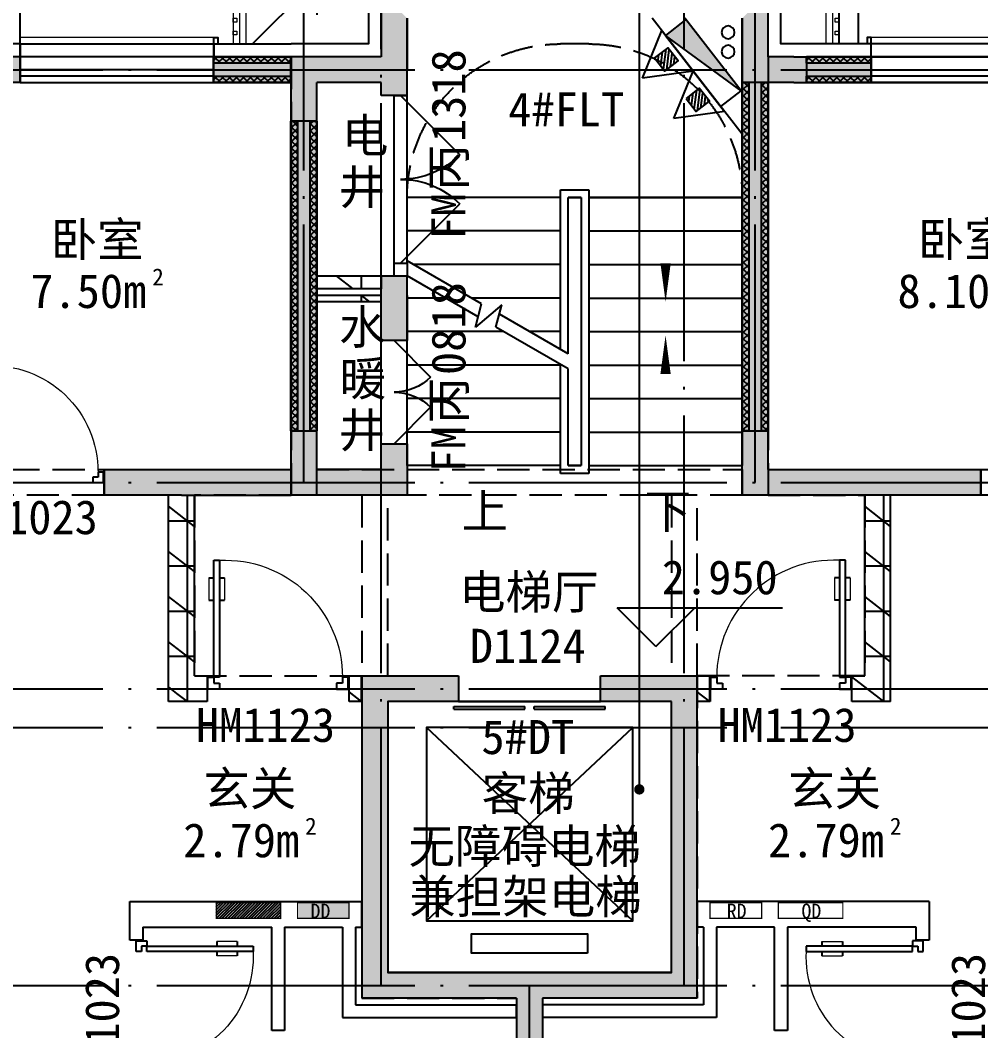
# Model space of a CAD drawing. Extents: x -46233 to 84150, y 109350 to 390860.
# Drawn here: x 35202 to 42653, y 150748 to 158584 of the extents above; entities that cross this region are included whole.
import ezdxf

# ---------------------------------------------------------------- set-up
doc = ezdxf.new("R2010")
doc.units = 0
doc.header["$LTSCALE"] = 1000
doc.header["$MEASUREMENT"] = 0
for name, pattern in [('125-北侧门头屋面$0$__DASH', [0.35, 0.25, -0.1]), ('125-北侧门头屋面$0$DASH', [0.35, 0.25, -0.1]), ('125-核心筒-标准层$0$DASH', [0.35, 0.25, -0.1]), ('3#-轴线$1$DOTE', [2.42, 2, -0.2, 0.02, -0.2]), ('DASH', [0.35, 0.25, -0.1])]:
    doc.linetypes.add(name, pattern=pattern)
doc.layers.get('Defpoints').update_dxf_attribs({"color": 4, "linetype": 'DASH'})
for name, color, linetype in [('$6$A-ANNO-TEXT', 7, 'Continuous'), ('120-MC编号-偶反$0$$3$A-ANNO-TEXT', 255, 'Continuous'), ('120-MC编号-偶反$0$$5$A-ANNO-TEXT', 255, 'Continuous'), ('120-O-MC$0$A-WALL-INSL', 241, 'Continuous'), ('120-墙体$0$$0$A-ANNO-TEXT', 3, 'Continuous'), ('120-墙体$0$120-墙体$0$A-COLU-CONC-HATC', 204, 'Continuous'), ('120-墙体$0$120-墙体$0$A-DOOR', 51, 'Continuous'), ('120-墙体$0$120-墙体$0$A-WALL-BLOK', 131, 'Continuous'), ('120-墙体$0$120-墙体$0$A-WALL-CONC', 9, 'Continuous'), ('120-墙体$0$120-墙体$0$A-WALL-INSL', 241, 'Continuous'), ('120-墙体$0$125-墙体$0$P-FIRE-FH', 1, 'Continuous'), ('120-墙体$0$A-FLOR-HRAL', 71, 'Continuous'), ('120-墙体$0$A-WALL-BLOK', 131, 'Continuous'), ('120-墙体$0$P-FIRE-FH', 1, 'Continuous'), ('120-文字-标反$0$A-ANNO-TEXT', 7, 'Continuous'), ('125-MC编号-偶反$0$A-ANNO-TEXT', 255, 'Continuous'), ('125-O-MC$0$A-DOOR', 51, 'Continuous'), ('125-O-MC$0$A-FLOR-HRAL', 71, 'Continuous'), ('125-O-MC$0$A-WALL-CONC', 9, 'Continuous'), ('125-O-MC$0$A-WALL-INSL', 241, 'Continuous'), ('125-北侧门头屋面$0$A-DRAN-SYMB', 243, 'Continuous'), ('125-北侧门头屋面$0$A-ROOF', 241, 'Continuous'), ('125-墙体$0$$0$A-ANNO-TEXT', 3, 'Continuous'), ('125-墙体$0$125-墙体$0$A-COLU-CONC-HATC', 204, 'Continuous'), ('125-墙体$0$125-墙体$0$A-DOOR', 51, 'Continuous'), ('125-墙体$0$125-墙体$0$A-WALL-BLOK', 131, 'Continuous'), ('125-墙体$0$125-墙体$0$A-WALL-CONC', 9, 'Continuous'), ('125-墙体$0$A-WALL-BLOK', 131, 'Continuous'), ('125-墙体$0$P-FIRE-FH', 1, 'Continuous'), ('125-文字-标反$0$A-ANNO-TEXT', 7, 'Continuous'), ('125-核心筒-标准层$0$A-COLU-CONC-HATC', 204, 'Continuous'), ('125-核心筒-标准层$0$A-DOOR', 51, 'Continuous'), ('125-核心筒-标准层$0$A-FLOR-EVTR', 51, 'Continuous'), ('125-核心筒-标准层$0$A-FLOR-STRS', 51, 'Continuous'), ('125-核心筒-标准层$0$A-WALL-BLOK', 131, 'Continuous'), ('125-核心筒-标准层$0$A-WALL-CONC', 9, 'Continuous'), ('125-核心筒-标准层$0$A-WALL-INSL', 241, 'Continuous'), ('125-核心筒-标准层$0$EQUIP_消防', 7, 'Continuous'), ('125-核心筒-标准层$0$P-FIRE-FH', 1, 'Continuous'), ('3#-轴线$1$A-ANNO-DOTE', 10, '3#-轴线$1$DOTE'), ('3#楼二层线脚$0$A-00-HX-113-wall-01Y$0$HRAL', 31, 'Continuous'), ('A-ANNO-LEVL', 3, 'Continuous'), ('A-ANNO-NOTE', 3, 'Continuous'), ('A-ANNO-TEXT', 255, 'Continuous'), ('S-ANNO-TEXT', 7, 'Continuous'), ('S-PC-FQ-WYQ', 4, 'Continuous'), ('公区-MC编号-标反$0$A-ANNO-TEXT', 255, 'Continuous'), ('公区-文字-标反$0$A-ANNO-SYMB', 3, 'Continuous'), ('公区-文字-标反$0$A-ANNO-TEXT', 7, 'Continuous')]:
    doc.layers.add(name, color=color, linetype=linetype)
for name, color, linetype, lineweight in [('125-核心筒-标准层$0$A-00-15-4#-PM-TF$0$00-装饰-剖', 241, 'Continuous', 5), ('125-核心筒-标准层$0$A-00-15-4#-PM-TF$0$00-装饰-看', 46, 'Continuous', 5), ('3#楼二层线脚$0$A-00-15-4#-PM-TF$0$00-装饰-看', 46, 'Continuous', 5)]:
    doc.layers.add(name, color=color, linetype=linetype, lineweight=lineweight)
doc.styles.add('120-MC编号-偶反$0$Standard', font='')
doc.styles.add('120-墙体$0$Standard', font='')
doc.styles.add('120-文字-标反$0$Standard', font='')
doc.styles.add('125-MC编号-偶反$0$Standard', font='')
doc.styles.add('125-墙体$0$Standard', font='')
doc.styles.add('125-文字-标反$0$Standard', font='')
doc.styles.add('_TCH_DIM', font='')
doc.styles.get("Standard").update_dxf_attribs({"font": ''})
doc.styles.add('公区-MC编号-标反$0$Standard', font='')
doc.styles.add('公区-文字-标反$0$_TCH_DIM', font='')
doc.styles.add('公区-文字-标反$0$Standard', font='')
doc.styles.get('120-MC编号-偶反$0$Standard').set_extended_font_data('SimSun')
doc.styles.get('120-墙体$0$Standard').set_extended_font_data('SimSun')
doc.styles.get('120-文字-标反$0$Standard').set_extended_font_data('SimSun')
doc.styles.get('125-MC编号-偶反$0$Standard').set_extended_font_data('SimSun')
doc.styles.get('125-墙体$0$Standard').set_extended_font_data('SimSun')
doc.styles.get('125-文字-标反$0$Standard').set_extended_font_data('SimSun')
doc.styles.get('_TCH_DIM').set_extended_font_data('SimSun')
doc.styles.get('Standard').set_extended_font_data('SimSun')
doc.styles.get('公区-MC编号-标反$0$Standard').set_extended_font_data('SimSun')
doc.styles.get('公区-文字-标反$0$_TCH_DIM').set_extended_font_data('SimSun')
doc.styles.get('公区-文字-标反$0$Standard').set_extended_font_data('SimSun')
pattern_1 = [(0, (0, 0), (0, 350), []), (37.875, (400, 0), (-169.615, 218.077), []), (90, (400, 0), (-450, 3e-14), [])]

# ---------------------------------------------------------------- blocks, each defined once
blk = doc.blocks.new('120-O-MC')
at = {"layer": '120-O-MC$0$A-WALL-INSL'}
blk.add_lwpolyline([(-5700, 100), (-5699.964208, 199.999479), (-5500, 199.999479), (-5500, 219.999809), (-4700, 220), (-4700, 100)], dxfattribs=at)
blk = doc.blocks.new('120-墙体$0$GTFT')
at = {"layer": '120-墙体$0$125-墙体$0$P-FIRE-FH'}
h = blk.add_hatch(dxfattribs=at)
h.set_pattern_fill('ANSI31', color=256, scale=10, angle=180)
h.set_pattern_definition([(225, (-19117.115, 13159.851), (11.22532, -11.22532), [])])
h.paths.add_polyline_path([(-530, 120), (-1030, 120), (-1030, 0), (-530, 0)])
at = {"layer": '120-墙体$0$125-墙体$0$P-FIRE-FH', "linetype": 'Continuous', "lineweight": 13}
h = blk.add_hatch(color=250, dxfattribs=at)
h.dxf.hatch_style = 1
h.paths.add_polyline_path([(0, 0), (-400, 0), (-400, 120), (0, 120)])
at = {"layer": '120-墙体$0$P-FIRE-FH', "linetype": 'Continuous', "lineweight": 13, "const_width": 10}
for points in [[(-530, 120), (-1030, 120), (-1030, 0), (-530, 0)], [(0, 0), (-400, 0), (-400, 120), (0, 120)]]:
    blk.add_lwpolyline(points, close=True, dxfattribs=at)
at = {"layer": '120-墙体$0$$0$A-ANNO-TEXT', "color": 1, "style": '120-墙体$0$Standard'}
blk.add_text('DD', height=113.29, dxfattribs=at).set_placement((-298.9, 0))
blk = doc.blocks.new('120-墙体$0$120-墙体$0$$DorLib2D$00000009')
for p, q in [((0.4129, 0.9053), (0.4129, 0.0807)), ((0.4541, 0.9053), (0.4129, 0.9053)), ((0.4541, 0.0807), (0.4541, 0.9053)), ((0.4129, 0.7822), (0.378, 0.7822)), ((0.489, 0.7822), (0.4541, 0.7822)), ((0.4129, 0.6235), (0.378, 0.6235)), ((0.489, 0.6235), (0.4541, 0.6235)), ((-0.4941, 0.0807), (-0.4529, 0.0807)), ((-0.4941, -0.0018), (-0.4941, 0.0807)), ((-0.4529, 0.0807), (-0.4529, 0.0395)), ((0.4129, 0.0807), (0.4541, 0.0807)), ((0.4953, 0.0807), (0.4541, 0.0807)), ((0.4541, 0.0807), (0.4541, 0.0395)), ((0.4953, -0.0018), (0.4953, 0.0807)), ((-0.4529, 0.0395), (-0.4117, 0.0395)), ((-0.4117, 0.0395), (-0.4117, -0.0018)), ((0.4541, 0.0395), (0.4129, 0.0395)), ((0.4129, 0.0395), (0.4129, -0.0018)), ((-0.4941, -0.0018), (-0.4941, -0.0018)), ((-0.4117, -0.0018), (-0.4941, -0.0018)), ((0.4129, -0.0018), (0.4953, -0.0018)), ((0.4953, -0.0018), (0.4953, -0.0018))]:
    blk.add_line(p, q)
at = {"lineweight": 13}
for p, q in [((0.378, 0.7822), (0.378, 0.6235)), ((0.489, 0.7822), (0.489, 0.6235))]:
    blk.add_line(p, q, dxfattribs=at)
blk.add_arc((0.3716, 0.0817), 0.8246, 87.13397, 180.07167, dxfattribs=at)
blk = doc.blocks.new('120-墙体$0$120-墙体$0$$TCHSYS$WIN2D')
for p, q in [((-0.5, 0.5), (0.5, 0.5)), ((-0.5, 0.5), (-0.5, -0.5)), ((0.5, 0.5), (0.5, -0.5)), ((0.5, 0.1667), (-0.5, 0.1667)), ((0.5, -0.1667), (-0.5, -0.1667)), ((-0.5, -0.5), (0.5, -0.5))]:
    blk.add_line(p, q)
blk = doc.blocks.new('120-墙体')
at = {"layer": '120-墙体$0$120-墙体$0$A-COLU-CONC-HATC'}
for points in [[(-7800, 100), (-7800, -100), (-7200, -100), (-7200, 100)], [(-5700, 100), (-5700, -100), (-5250, -100), (-5250, 100)], [(-6950, -3300), (-6950, -3100), (-7800, -3100), (-7800, -3300)], [(-6950, -3300), (-6350, -3300), (-6350, -3100), (-6950, -3100)]]:
    blk.add_hatch(color=256, dxfattribs=at).paths.add_polyline_path(points)
h = blk.add_hatch(dxfattribs=at)
h.set_pattern_fill('空心砖', color=256, scale=100, style=0)
h.set_pattern_definition(pattern_1)
h.paths.add_polyline_path([(-7050, -4700), (-6850, -4900), (-6850, -3300), (-7050, -3300)])
h = blk.add_hatch(dxfattribs=at)
h.set_pattern_fill('空心砖', color=256, scale=100, style=0)
h.set_pattern_definition(pattern_1)
h.paths.add_polyline_path([(-8350, -4900), (-8250, -4900), (-8250, -4700), (-8350, -4700)])
h = blk.add_hatch(dxfattribs=at)
h.set_pattern_fill('空心砖', color=256, scale=100, style=0)
h.set_pattern_definition(pattern_1)
h.paths.add_polyline_path([(-7050, -4700), (-7150, -4700), (-7150, -4900), (-6850, -4900)])
at = {"layer": '120-墙体$0$120-墙体$0$A-WALL-BLOK'}
for p, q in [((-8250, -6450), (-8350, -6450)), ((-8350, -6650), (-8350, -6450)), ((-7700, -6450), (-8250, -6450)), ((-6550, -6450), (-7700, -6450)), ((-6550, -6750), (-6550, -6450)), ((-8300, -6650), (-8350, -6650)), ((-8300, -6650), (-8300, -7250)), ((-7750, -6650), (-8200, -6650)), ((-8200, -6650), (-8200, -7350)), ((-7750, -6650), (-7750, -7450)), ((-6650, -6650), (-7650, -6650)), ((-7650, -7450), (-7650, -6650)), ((-6650, -6650), (-6650, -6750)), ((-6650, -6750), (-6550, -6750)), ((-8300, -7250), (-9550, -7250)), ((-9550, -7350), (-9550, -7250)), ((-8200, -7350), (-9550, -7350)), ((-7750, -7450), (-7650, -7450))]:
    blk.add_line(p, q, dxfattribs=at)
at = {"layer": '120-墙体$0$120-墙体$0$A-WALL-CONC'}
for p, q in [((-7800, 100), (-7200, 100)), ((-7200, -100), (-7200, 100)), ((-5700, -100), (-5700, 100)), ((-5700, 100), (-5250, 100)), ((-7800, -100), (-7200, -100)), ((-5700, -100), (-5250, -100)), ((-6950, -3100), (-7800, -3100)), ((-7800, -3300), (-7800, -3100)), ((-6350, -3100), (-6950, -3100)), ((-6350, -3300), (-6350, -3100)), ((-6950, -3300), (-7800, -3300)), ((-6950, -3300), (-6350, -3300))]:
    blk.add_line(p, q, dxfattribs=at)
at = {"layer": '120-墙体$0$120-墙体$0$A-WALL-INSL'}
for p, q in [((-7200, 200), (-7200, 100)), ((-5700, 200), (-5700, 100))]:
    blk.add_line(p, q, dxfattribs=at)
blk.add_lwpolyline([(-7200, 100), (-7200, 200), (-7250, 200)], dxfattribs=at)
at = {"layer": '120-墙体$0$A-FLOR-HRAL'}
blk.add_lwpolyline([(-7200, -50), (-5700, -50), (-5700, -100), (-7200, -100)], close=True, dxfattribs=at)
at = {"layer": '120-墙体$0$A-WALL-BLOK'}
for p, q in [((-7050, -4700), (-7050, -3300)), ((-6850, -4900), (-6850, -3300)), ((-8250, -4700), (-8350, -4700)), ((-8350, -4700), (-8350, -4900)), ((-8250, -4900), (-8250, -4700)), ((-7050, -4700), (-7150, -4700)), ((-7150, -4700), (-7150, -4900)), ((-8350, -4900), (-8250, -4900)), ((-7150, -4900), (-6850, -4900))]:
    blk.add_line(p, q, dxfattribs=at)
at = {"layer": 'Defpoints'}
blk.add_lwpolyline([(-7800, 100), (-7800, -3300), (-7050, -3300), (-7050, -4700), (-8350, -4700), (-8350, -7200), (-9550, -7200), (-9550, -11200)], dxfattribs=at)
blk.add_lwpolyline([(-6350, -3300), (-1750, -3300), (-1750, -3100), (-6350, -3100)], close=True, dxfattribs=at)
at = {"xscale": -1}
blk.add_blockref('120-墙体$0$GTFT', (-8250, -6579.9), dxfattribs=at)
at = {"layer": '120-墙体$0$120-墙体$0$A-DOOR'}
for name, p, xscale, yscale, zscale in [('120-墙体$0$120-墙体$0$$TCHSYS$WIN2D', (-6450, 50), -1500, -300, 300), ('120-墙体$0$120-墙体$0$$DorLib2D$00000009', (-7700, -4800), 1100, 1100, 200)]:
    blk.add_blockref(name, p, dxfattribs=dict(at, xscale=xscale, yscale=yscale, zscale=zscale))
at = {"layer": '120-墙体$0$120-墙体$0$A-DOOR', "xscale": -1000, "yscale": -1000}
for p, zscale, rotation in [((-5850, -3200), 200, 180), ((-6600, -7250), 100, 270)]:
    blk.add_blockref('120-墙体$0$120-墙体$0$$DorLib2D$00000009', p, dxfattribs=dict(at, zscale=zscale, rotation=rotation))
blk = doc.blocks.new('125-核心筒-标准层$0$A$C524E5E6F')
at = {"layer": '125-核心筒-标准层$0$A-FLOR-EVTR'}
for points in [[(0, 0), (2200, 0), (2200, -2100), (0, -2100)], [(300, -200), (1900, -200), (1900, -1700), (300, -1700)], [(650, -1950), (1550, -1950), (1550, -1800), (650, -1800)]]:
    blk.add_lwpolyline(points, close=True, dxfattribs=at)
for points in [[(300, -1700), (1900, -200)], [(1900, -1700), (300, -200)]]:
    blk.add_lwpolyline(points, dxfattribs=at)
blk = doc.blocks.new('125-核心筒-标准层$0$2-4#标准层核心筒$0$$TwtSys$00000434')
for p, q in [((-0.5, 0.5), (-0.5, -0.5)), ((-0.5, -0.5), (0.5, 0.5)), ((0.5, 0.5), (-0.5, 0.5)), ((0.5, -0.5), (0.5, 0.5)), ((-0.5, -0.5), (0.5, -0.5))]:
    blk.add_line(p, q)
blk.add_solid([(0.5, -0.5), (0.5, 0.5), (-0.5, -0.5)])
blk = doc.blocks.new('125-核心筒-标准层$0$$DORLIB2D$00000127')
at = {"color": 0}
for points in [[(-0.5333, 0.7949), (-0.5333, 0.6904)], [(-0.0333, 0.7949), (-0.5333, 0.7949)], [(-0.0333, 0.7949), (-0.0333, 0.6904)], [(0.5333, 0.7949), (0.0333, 0.7949)], [(0.0333, 0.7949), (0.0333, 0.6904)], [(0.5333, 0.7949), (0.5333, 0.6904)], [(-0.0333, 0.6904), (-0.5333, 0.6904)], [(0.5333, 0.6904), (0.0333, 0.6904)], [(0.5, 0.5), (-0.5, 0.5)]]:
    blk.add_lwpolyline(points, dxfattribs=at)
blk = doc.blocks.new('125-核心筒-标准层$0$$DorLib2D$00000116')
at = {"color": 0}
for p, q in [((-0.5, 0), (-0.1464, 0.3536)), ((0.5, 0), (0.1464, 0.3536))]:
    blk.add_line(p, q, dxfattribs=at)
for centre, start, end in [((-0.5, 0), 0, 45), ((0.5, 0), 135, 180)]:
    blk.add_arc(centre, 0.5, start, end, dxfattribs=at)
blk = doc.blocks.new('125-核心筒-标准层$0$$ATTACHMENT$00000214')
h = blk.add_hatch()
h.set_pattern_fill('ANSI31', color=256, scale=200, style=0)
h.set_pattern_definition([(45, (-38543.802, -6842.639), (-17.67767, 17.67767), [])])
h.paths.add_polyline_path([(-64.9, 1.9), (64.9, 1.9), (64.9, -127.9), (-64.9, -127.9)])
for points in [[(0, 171.8), (-198.4, -171.8), (198.4, -171.8)], [(-64.9, 1.9), (64.9, 1.9), (64.9, -127.9), (-64.9, -127.9)]]:
    blk.add_lwpolyline(points, close=True)
blk = doc.blocks.new('125-核心筒-标准层')
at = {"layer": '125-核心筒-标准层$0$A-COLU-CONC-HATC'}
for points in [[(-1783.3, 7100), (-1650, 7100), (-1650, 7500), (-1850, 7700), (-1850, 7200)], [(1150, 7700), (950, 7500), (950, 7100), (1083.3, 7100), (1150, 7200)], [(-2050, 7200), (-2050, 7000), (-1850, 7000), (-1783.3, 7100), (-1850, 7200)], [(1083.3, 7100), (1150, 7000), (1650, 7000), (1749.8, 7100), (1750, 7200), (1150, 7200)], [(1749.8, 7100), (1850, 7000), (1850, 7200), (1749.3, 7200)], [(-1850, 6634.3), (-1650, 6634.3), (-1650, 7100), (-1783.3, 7100), (-1850, 7000)], [(1150, 6900), (1150, 7000), (1083.3, 7100), (950, 7100), (950, 6900)], [(1650, 5500), (1850, 5500), (1850, 7000), (1749.8, 7100), (1650, 7000)], [(-1850, 4000), (-1650, 3800), (-1650, 6634.3), (-1850, 6634.3)], [(950, 5350), (1150, 5350), (1150, 5500), (950, 5500)], [(1650, 5350), (1850, 5350), (1850, 5500), (1650, 5500)], [(950, 5350), (950, 5000), (1150, 5000), (1150, 5350)], [(1750, 3933.3), (1850, 4000), (1850, 5350), (1650, 5350), (1650, 4000)], [(1150, 4000), (1150, 4200), (950, 4200), (950, 3800)], [(-1850, 4000), (-1850, 3800), (-1650, 3800)], [(1150, 4000), (950, 3800), (1750, 3800), (1750, 3933.3), (1650, 4000)], [(1750, 3933.3), (1750, 3800), (1850, 3800), (1850, 4000)], [(-1300, -100), (-1100, 100), (-1100, 2200), (-1300, 2400)], [(-1100, 2200), (-550, 2200), (-550, 2400), (-1300, 2400)], [(1300, 2400), (550, 2400), (550, 2200), (1100, 2200)], [(1300, 2400), (1100, 2200), (1100, 100), (1300, -100)], [(-1100, 100), (-1300, -100), (-100, -100), (0, -33.3), (0, 100)], [(0, -33.3), (100, -100), (1300, -100), (1100, 100), (0, 100)], [(0, -33.3), (-100, -100), (-100, -3900), (0, -3966.7), (100, -3900), (100, -100)]]:
    blk.add_hatch(color=256, dxfattribs=at).paths.add_polyline_path(points)
h = blk.add_hatch(dxfattribs=at)
h.set_pattern_fill('空心砖', color=256, scale=100, style=0)
h.set_pattern_definition(pattern_1)
h.paths.add_polyline_path([(1150, 5400), (1650, 5400), (1650, 5500), (1150, 5500)])
h = blk.add_hatch(dxfattribs=at)
h.set_pattern_fill('空心砖', color=256, scale=100, style=0)
h.set_pattern_definition(pattern_1)
h.paths.add_polyline_path([(1150, 5350), (1150, 5300), (1650, 5300), (1650, 5350)])
for centre in [(-1540, 7390), (-1540, 7240)]:
    blk.add_circle(centre, 50)
at = {"layer": '125-核心筒-标准层$0$A-00-15-4#-PM-TF$0$00-装饰-剖'}
for points in [[(-2370, 7470), (-2370, 7500), (-2400, 7500), (-2400, 7470)], [(2300, 7470), (2300, 7500), (2270, 7500), (2270, 7470)], [(-2370, 7370), (-2370, 7400), (-2400, 7400), (-2400, 7370)], [(2300, 7370), (2300, 7400), (2270, 7400), (2270, 7370)]]:
    blk.add_lwpolyline(points, close=True, dxfattribs=at)
at = {"layer": '125-核心筒-标准层$0$A-00-15-4#-PM-TF$0$00-装饰-看', "color": 251}
for points in [[(-2300, 7300), (-2300, 8750), (2200, 8749.3), (2200, 7300)], [(-2400, 7600), (-2400, 7300)], [(-2350, 7600), (-2350, 7300)], [(2250, 7600), (2250, 7300)], [(2300, 7600), (2300, 7300)]]:
    blk.add_lwpolyline(points, dxfattribs=at)
at = {"layer": '125-核心筒-标准层$0$A-DOOR'}
for p, q in [((950, 5600), (950, 6900)), ((1050, 5600), (1050, 6900)), ((950, 4200), (950, 5000)), ((1150, 4200), (1150, 5000))]:
    blk.add_line(p, q, dxfattribs=at)
at = {"layer": '125-核心筒-标准层$0$A-FLOR-STRS'}
for p, q in [((-1650, 7500), (-1650, 6110)), ((950, 6110), (950, 7500)), ((-240, 6170), (-460, 6170)), ((-460, 6170), (-460, 3970)), ((-240, 4931.5), (-240, 6170)), ((-1650, 6110), (-1650, 4030)), ((-460, 6110), (-1650, 6110)), ((-1650, 6110), (-460, 6110)), ((-400, 6110), (-400, 4030)), ((-300, 6110), (-400, 6110)), ((-400, 6110), (-400, 4030)), ((-400, 6110), (-300, 6110)), ((-300, 4896.9), (-300, 6110)), ((-300, 4896.9), (-300, 6110)), ((-240, 6110), (950, 6110)), ((-240, 6110), (950, 6110)), ((950, 5618.6), (950, 6110)), ((-460, 5850), (-1650, 5850)), ((-240, 5850), (950, 5850)), ((-460, 5590), (-1650, 5590)), ((-240, 5590), (900.5, 5590)), ((372.1, 5284.9), (950, 5618.6)), ((398.9, 5184.9), (950, 5503.1)), ((950, 4030), (950, 5503.1)), ((-460, 5330), (-1650, 5330)), ((-240, 5330), (450.2, 5330)), ((650.2, 5330), (950, 5330)), ((260.6, 5105.1), (214.4, 5277.4)), ((214.4, 5277.4), (420.5, 5104.5)), ((420.5, 5104.5), (372.1, 5284.9)), ((-300, 4896.9), (233.8, 5205.1)), ((-300, 4781.4), (260.6, 5105.1)), ((-460, 5070), (-1650, 5070)), ((-240, 5070), (-0.2, 5070)), ((199.8, 5070), (950, 5070)), ((-460, 4810), (-1650, 4810)), ((-300, 4030), (-300, 4781.4)), ((-300, 4030), (-300, 4781.4)), ((-240, 3970), (-240, 4816.1)), ((-240, 4810), (950, 4810)), ((-460, 4550), (-1650, 4550)), ((-240, 4550), (950, 4550)), ((-460, 4290), (-1650, 4290)), ((-240, 4290), (950, 4290)), ((-460, 4030), (-1650, 4030)), ((-400, 4030), (-300, 4030)), ((-300, 4030), (-400, 4030)), ((-240, 4030), (950, 4030)), ((-460, 3970), (-240, 3970))]:
    blk.add_line(p, q, dxfattribs=at)
at = {"layer": '125-核心筒-标准层$0$A-FLOR-STRS', "linetype": '125-核心筒-标准层$0$DASH'}
blk.add_lwpolyline([(-1650, 6110, -0.414214), (-460, 7300), (-240, 7300, -0.414214), (950, 6110)], format="xyb", dxfattribs=at)
blk.add_lwpolyline([(1150, 5500), (1150, 6900)], dxfattribs=at)
at = {"layer": '125-核心筒-标准层$0$A-WALL-BLOK'}
for p, q in [((-1650, 6925.8), (-1203.4, 7500)), ((-1650, 6600), (-950, 7500)), ((1050, 6900), (950, 6900)), ((1050, 5600), (950, 5600)), ((950, 5600), (950, 5500)), ((1050, 5500), (1050, 5600)), ((1150, 5500), (1650, 5500)), ((1150, 5500), (1150, 5400)), ((1150, 5400), (1650, 5400)), ((1150, 5350), (1650, 5350)), ((1150, 5300), (1650, 5300))]:
    blk.add_line(p, q, dxfattribs=at)
at = {"layer": '125-核心筒-标准层$0$A-WALL-CONC'}
for p, q in [((-1850, 7200), (-1850, 7700)), ((1150, 7700), (1150, 7200)), ((-1650, 7100), (-1650, 7500)), ((950, 7500), (950, 7100)), ((-2050, 7200), (-1850, 7200)), ((1150, 7200), (1750, 7200)), ((1749.3, 7200), (1850, 7200)), ((-1650, 6634.3), (-1650, 7100)), ((950, 6900), (950, 7100)), ((-2050, 7000), (-1850, 7000)), ((-1850, 6634.3), (-1850, 7000)), ((1150, 7000), (1650, 7000)), ((1150, 6900), (1150, 7000)), ((1650, 5500), (1650, 7000)), ((1850, 7000), (1850, 7000)), ((1850, 5500), (1850, 7000)), ((950, 6900), (1150, 6900)), ((-1850, 4000), (-1850, 6634.3)), ((-1650, 3800), (-1650, 6634.3)), ((950, 5350), (950, 5500)), ((950, 5500), (1150, 5500)), ((1150, 5350), (1150, 5500)), ((1650, 5350), (1650, 5500)), ((1850, 5350), (1850, 5500)), ((950, 5350), (950, 5000)), ((1150, 5000), (1150, 5350)), ((1650, 4000), (1650, 5350)), ((1850, 4000), (1850, 5350)), ((950, 5000), (1150, 5000)), ((1150, 4200), (950, 4200)), ((950, 4200), (950, 3800)), ((1150, 4000), (1150, 4200)), ((-1850, 4000), (-1850, 4000)), ((1150, 4000), (1650, 4000)), ((1850, 4000), (1850, 4000)), ((-1850, 3800), (-1650, 3800)), ((950, 3800), (1750, 3800)), ((1750, 3800), (1850, 3800)), ((-1300, -100), (-1300, 2400)), ((-550, 2400), (-1300, 2400)), ((-550, 2200), (-550, 2400)), ((1300, 2400), (550, 2400)), ((550, 2400), (550, 2200)), ((1300, 2400), (1300, -100)), ((-1100, 100), (-1100, 2200)), ((-1100, 2200), (-550, 2200)), ((550, 2200), (1100, 2200)), ((1100, 2200), (1100, 100)), ((-1100, 100), (0, 100)), ((0, 100), (1100, 100)), ((-1300, -100), (-100, -100)), ((-100, -100), (-100, -3900)), ((100, -100), (100, -3900)), ((100, -100), (1300, -100))]:
    blk.add_line(p, q, dxfattribs=at)
at = {"layer": '125-核心筒-标准层$0$A-WALL-INSL'}
for points in [[(-2400, 7300), (-1950, 7300), (-1950, 7800), (-850, 7800), (-850, 7700)], [(150, 7700), (150, 7800), (1250, 7800), (1250, 7300), (1850, 7300)], [(2450, 7300), (1850, 7300)]]:
    blk.add_lwpolyline(points, dxfattribs=at)
at = {"layer": 'Defpoints'}
for points in [[(-1650, 3800), (1650, 3800), (1650, 4000), (-1650, 4000)], [(-1300, 3800), (-1100, 3800), (-1100, 2400), (-1300, 2400)], [(1100, 3800), (1300, 3800), (1300, 2400), (1100, 2400)]]:
    blk.add_lwpolyline(points, close=True, dxfattribs=at)
blk.add_blockref('125-核心筒-标准层$0$A$C524E5E6F', (-1100, 2200))
at = {"layer": '125-核心筒-标准层$0$A-DOOR'}
for name, p, xscale, yscale, zscale, rotation in [('125-核心筒-标准层$0$$DorLib2D$00000116', (1000, 6250), 1300, 1300, 100, 90), ('125-核心筒-标准层$0$$DorLib2D$00000116', (1050, 4600), 800, 800, 200, 90), ('125-核心筒-标准层$0$$DORLIB2D$00000127', (0, 2300), -1100, 200, 200, 180)]:
    blk.add_blockref(name, p, dxfattribs=dict(at, xscale=xscale, yscale=yscale, zscale=zscale, rotation=rotation))
at = {"layer": '125-核心筒-标准层$0$EQUIP_消防', "linetype": 'ByBlock', "rotation": 232.1250163566028}
for p in [(-1011.4, 7141.2), (-1255, 6828)]:
    blk.add_blockref('125-核心筒-标准层$0$$ATTACHMENT$00000214', p, dxfattribs=at)
at = {"layer": '125-核心筒-标准层$0$P-FIRE-FH', "extrusion": (0, 0, -1), "xscale": 699.9999999999999, "yscale": 199.9999999999998, "zscale": -699.9999999999999, "rotation": 127.8749836433972}
blk.add_blockref('125-核心筒-标准层$0$2-4#标准层核心筒$0$$TwtSys$00000434', (1347.8, 7151.5), dxfattribs=at)
blk = doc.blocks.new('125-墙体$0$$0$FREVGFRTG')
at = {"layer": '125-墙体$0$P-FIRE-FH', "linetype": 'Continuous', "lineweight": 13, "const_width": 10}
for points in [[(0, 0), (400, 0), (400, 120), (0, 120)], [(530, 120), (1030, 120), (1030, 0), (530, 0)]]:
    blk.add_lwpolyline(points, close=True, dxfattribs=at)
at = {"layer": '125-墙体$0$$0$A-ANNO-TEXT', "color": 1, "style": '125-墙体$0$Standard'}
for s, p in [('RD', (129.3, 0)), ('QD', (708.9, 0))]:
    blk.add_text(s, height=113.29, dxfattribs=at).set_placement(p)
blk = doc.blocks.new('125-墙体$0$125-墙体$0$$DorLib2D$00000009')
for p, q in [((0.4129, 0.9053), (0.4129, 0.0807)), ((0.4541, 0.9053), (0.4129, 0.9053)), ((0.4541, 0.0807), (0.4541, 0.9053)), ((0.4129, 0.7822), (0.378, 0.7822)), ((0.489, 0.7822), (0.4541, 0.7822)), ((0.4129, 0.6235), (0.378, 0.6235)), ((0.489, 0.6235), (0.4541, 0.6235)), ((-0.4941, 0.0807), (-0.4529, 0.0807)), ((-0.4941, -0.0018), (-0.4941, 0.0807)), ((-0.4529, 0.0807), (-0.4529, 0.0395)), ((0.4129, 0.0807), (0.4541, 0.0807)), ((0.4953, 0.0807), (0.4541, 0.0807)), ((0.4541, 0.0807), (0.4541, 0.0395)), ((0.4953, -0.0018), (0.4953, 0.0807)), ((-0.4529, 0.0395), (-0.4117, 0.0395)), ((-0.4117, 0.0395), (-0.4117, -0.0018)), ((0.4541, 0.0395), (0.4129, 0.0395)), ((0.4129, 0.0395), (0.4129, -0.0018)), ((-0.4941, -0.0018), (-0.4941, -0.0018)), ((-0.4117, -0.0018), (-0.4941, -0.0018)), ((0.4129, -0.0018), (0.4953, -0.0018)), ((0.4953, -0.0018), (0.4953, -0.0018))]:
    blk.add_line(p, q)
at = {"lineweight": 13}
for p, q in [((0.378, 0.7822), (0.378, 0.6235)), ((0.489, 0.7822), (0.489, 0.6235))]:
    blk.add_line(p, q, dxfattribs=at)
blk.add_arc((0.3716, 0.0817), 0.8246, 87.13397, 180.07167, dxfattribs=at)
blk = doc.blocks.new('125-墙体')
at = {"layer": '125-墙体$0$125-墙体$0$A-COLU-CONC-HATC'}
for points in [[(8400, -100), (8400, 100), (7800, 100), (7800, -100)], [(8600, -3100), (6950, -3100), (6950, -3300), (8600, -3300)]]:
    blk.add_hatch(color=256, dxfattribs=at).paths.add_polyline_path(points)
h = blk.add_hatch(dxfattribs=at)
h.set_pattern_fill('空心砖', color=256, scale=100, style=0)
h.set_pattern_definition(pattern_1)
h.paths.add_polyline_path([(7650, -4900), (7850, -4700), (7850, -3300), (7650, -3300)])
h = blk.add_hatch(dxfattribs=at)
h.set_pattern_fill('空心砖', color=256, scale=100, style=0)
h.set_pattern_definition(pattern_1)
h.paths.add_polyline_path([(7650, -4900), (7950, -4900), (7950, -4700), (7850, -4700)])
h = blk.add_hatch(dxfattribs=at)
h.set_pattern_fill('空心砖', color=256, scale=100, style=0)
h.set_pattern_definition(pattern_1)
h.paths.add_polyline_path([(9150, -4700), (9050, -4700), (9050, -4900), (9150, -4900)])
at = {"layer": '125-墙体$0$125-墙体$0$A-WALL-BLOK'}
for p, q in [((7350, -6450), (8500, -6450)), ((7350, -6450), (7350, -6750)), ((8500, -6450), (9050, -6450)), ((9050, -6450), (9150, -6450)), ((9150, -6450), (9150, -6650)), ((7450, -6650), (8450, -6650)), ((7450, -6750), (7450, -6650)), ((8450, -6650), (8450, -7450)), ((8550, -6650), (9000, -6650)), ((8550, -7450), (8550, -6650)), ((9000, -6650), (9000, -7350)), ((9100, -6650), (9150, -6650)), ((9100, -6650), (9100, -7250)), ((7350, -6750), (7450, -6750)), ((9100, -7250), (10350, -7250)), ((10350, -7250), (10350, -7350)), ((9000, -7350), (10350, -7350)), ((8450, -7450), (8550, -7450))]:
    blk.add_line(p, q, dxfattribs=at)
at = {"layer": '125-墙体$0$125-墙体$0$A-WALL-CONC'}
for p, q in [((8400, 100), (7800, 100)), ((8400, -100), (7800, -100)), ((8600, -3100), (6950, -3100)), ((6950, -3100), (6950, -3300)), ((6950, -3300), (8600, -3300))]:
    blk.add_line(p, q, dxfattribs=at)
at = {"layer": '125-墙体$0$A-WALL-BLOK'}
for p, q in [((7650, -4900), (7650, -3300)), ((7650, -3300), (7850, -3300)), ((7850, -4700), (7850, -3300)), ((7950, -4700), (7850, -4700)), ((7950, -4900), (7950, -4700)), ((9150, -4700), (9050, -4700)), ((9050, -4700), (9050, -4900)), ((9150, -4900), (9150, -4700)), ((7650, -4900), (7950, -4900)), ((9050, -4900), (9150, -4900))]:
    blk.add_line(p, q, dxfattribs=at)
at = {"layer": 'Defpoints'}
blk.add_lwpolyline([(8600, 100), (8600, -3300), (7850, -3300), (7850, -4700), (9150, -4700), (9150, -7200), (10350, -7200), (10350, -11200)], dxfattribs=at)
blk.add_lwpolyline([(2250, -3300), (6950, -3300), (6950, -3100), (2250, -3100)], close=True, dxfattribs=at)
at = {"linetype": 'ByBlock', "xscale": -1}
blk.add_blockref('125-墙体$0$$0$FREVGFRTG', (9050, -6579.9), dxfattribs=at)
at = {"layer": '125-墙体$0$125-墙体$0$A-DOOR'}
for p, xscale, yscale, zscale, rotation in [((8500, -4800), 1100, -1100, 200, 180), ((7400, -7250), -1000, 1000, 100, 270)]:
    blk.add_blockref('125-墙体$0$125-墙体$0$$DorLib2D$00000009', p, dxfattribs=dict(at, xscale=xscale, yscale=yscale, zscale=zscale, rotation=rotation))
blk = doc.blocks.new('125-文字-标反')
at = {"layer": '125-文字-标反$0$A-ANNO-TEXT', "style": '125-文字-标反$0$Standard'}
for s, p in [('卧室', (3011.5, 5652.2)), ('玄关', (2005.8, 1393.1))]:
    blk.add_text(s, height=264.35, dxfattribs=at).set_placement(p)
at = {"layer": 'Defpoints', "style": '125-文字-标反$0$Standard'}
for s, height, p in [('8.10m', 264.35, (2853.8, 5252.2)), ('2.79m', 264.35, (1849.7, 993.1)), ('2', 132.2, (2794.8, 1168.1))]:
    blk.add_text(s, height=height, dxfattribs=at).set_placement(p)
blk = doc.blocks.new('公区-文字-标反')
at = {"layer": '公区-文字-标反$0$A-ANNO-SYMB'}
for points in [[(-355, 4000, 0, 0, 0), (-355, 6480, 0, 0, 0), (1055, 6480, 0, 0, 0), (1055, 5300, 0, 80, 0), (1055, 5600, 0, 0, 0)], [(1055, 4000, 0, 0, 0), (1055, 5040, 0, 80, 0), (1055, 4740, 0, 0, 0)]]:
    blk.add_lwpolyline(points, format="xyseb", dxfattribs=at)
at = {"layer": '公区-文字-标反$0$A-ANNO-TEXT', "style": '公区-文字-标反$0$Standard'}
for s, height, p in [('设备平台', 264.35, (-371.6, 8256.9)), ('电', 264.3, (-1455.2, 6458)), ('井', 264.3, (-1480.3, 6058)), ('水', 264.3, (-1477.3, 4972.6)), ('暖', 264.3, (-1472.9, 4572.6)), ('井', 264.3, (-1480.3, 4172.6)), ('电梯厅', 264.35, (-547, 2918.5)), ('客梯', 264.35, (-371.7, 1357.2)), ('无障碍电梯', 264.35, (-938.8, 947.3)), ('兼担架电梯', 264.35, (-932.7, 556.6))]:
    blk.add_text(s, height=height, dxfattribs=at).set_placement(p)
at = {"layer": '公区-文字-标反$0$A-ANNO-TEXT', "color": 7, "style": '公区-文字-标反$0$_TCH_DIM'}
for s, p in [('上', (-527, 3545)), ('下', (891.8, 3545))]:
    blk.add_text(s, height=264.3, dxfattribs=at).set_placement(p)
at = {"layer": '公区-文字-标反$0$A-ANNO-TEXT', "color": 6, "style": '公区-文字-标反$0$Standard'}
blk.add_text('D1124', height=264.35, dxfattribs=at).set_placement((-463.6, 2500.4))
blk = doc.blocks.new('120-文字-标反')
at = {"layer": '120-文字-标反$0$A-ANNO-TEXT', "style": '120-文字-标反$0$Standard'}
for s, p in [('卧室', (-3714.4, 5652.2)), ('玄关', (-2529.9, 1393.1))]:
    blk.add_text(s, height=264.35, dxfattribs=at).set_placement(p)
at = {"layer": 'Defpoints', "style": '120-文字-标反$0$Standard'}
for s, height, p in [('7.50m', 264.35, (-3872.1, 5252.2)), ('2', 132.2, (-2926.9, 5427.2)), ('2.79m', 264.35, (-2686.1, 993.1)), ('2', 132.2, (-1741, 1168.1))]:
    blk.add_text(s, height=height, dxfattribs=at).set_placement(p)
blk = doc.blocks.new('3#-标准层')
at = {"xscale": -1}
for name, p in [('125-核心筒-标准层', (31350, -7100)), ('120-墙体', (21700, 0)), ('125-墙体', (41800, 0))]:
    blk.add_blockref(name, p, dxfattribs=at)
for name in ['公区-文字-标反', '120-文字-标反', '125-文字-标反']:
    blk.add_blockref(name, (31350, -7100))
blk = doc.blocks.new('125-O-MC$0$$TCHSYS$WIN2D')
for p, q in [((-0.5, 0.5), (0.5, 0.5)), ((-0.5, 0.5), (-0.5, -0.5)), ((0.5, 0.5), (0.5, -0.5)), ((0.5, 0.1667), (-0.5, 0.1667)), ((0.5, -0.1667), (-0.5, -0.1667)), ((-0.5, -0.5), (0.5, -0.5))]:
    blk.add_line(p, q)
blk = doc.blocks.new('125-O-MC')
at = {"layer": '125-O-MC$0$A-FLOR-HRAL'}
blk.add_lwpolyline([(6300, -50), (7800, -50), (7800, -100), (6300, -100)], close=True, dxfattribs=at)
at = {"layer": '125-O-MC$0$A-WALL-CONC'}
blk.add_line((7800, 100), (7800, -100), dxfattribs=at)
at = {"layer": '125-O-MC$0$A-WALL-INSL'}
blk.add_lwpolyline([(7800, 100), (7800, 200), (8050, 200)], dxfattribs=at)
at = {"layer": '125-O-MC$0$A-DOOR', "xscale": -1500, "yscale": 300, "zscale": 300, "rotation": 180}
blk.add_blockref('125-O-MC$0$$TCHSYS$WIN2D', (7050, 50), dxfattribs=at)
blk = doc.blocks.new('3#-轴线')
at = {"layer": '3#-轴线$1$A-ANNO-DOTE'}
for points in [[(29600, -3200), (29600, 5500)], [(30200, -7100), (30200, 5500)], [(32550, -7100), (32550, 5500)], [(33100, -3200), (33100, 5500)], [(-3000, 0), (45757.3, 0)], [(-3000, -3200), (45757.3, -3200)], [(-3000, -4800), (45757.3, -4800)], [(-3000, -5100), (45757.3, -5100)], [(-3000, -7100), (45757.3, -7100)], [(31350, -16100), (31350, -7100)]]:
    blk.add_lwpolyline(points, dxfattribs=at)
blk = doc.blocks.new('120-MC编号-偶反')
at = {"layer": '120-MC编号-偶反$0$$3$A-ANNO-TEXT', "color": 2, "style": '120-MC编号-偶反$0$Standard'}
blk.add_text('HM1123', height=264.35, dxfattribs=at).set_placement((-2587.4, 1887.5))
blk.add_text('M1023', height=264.35, rotation=90, dxfattribs=at).set_placement((-3183.6, -647.4))
at = {"layer": '120-MC编号-偶反$0$$5$A-ANNO-TEXT', "color": 2, "style": '120-MC编号-偶反$0$Standard'}
blk.add_text('M1023', height=264.35, dxfattribs=at).set_placement((-4248, 3498.5))
blk = doc.blocks.new('公区-MC编号-标反')
at = {"layer": '公区-MC编号-标反$0$A-ANNO-TEXT', "color": 2, "style": '公区-MC编号-标反$0$Standard'}
blk.add_text('C1013', height=264.35, dxfattribs=at).set_placement((-78.2, 7899.4))
for s, height, p in [('1318', 264.35, (-497.1, 6539.4)), ('丙', 264.3, (-497.1, 6161.4)), ('FM', 264.35, (-497.1, 5783.3)), ('0818', 264.35, (-497.1, 4732.9)), ('丙', 264.3, (-497.1, 4354.8)), ('FM', 264.35, (-497.1, 3976.8))]:
    blk.add_text(s, height=height, rotation=90, dxfattribs=at).set_placement(p)
blk = doc.blocks.new('3#楼二层线脚')
at = {"layer": '3#楼二层线脚$0$A-00-15-4#-PM-TF$0$00-装饰-看', "color": 251}
for points in [[(-4149.9, 7350), (-2649.9, 7350)], [(2450, 7350), (3950, 7350)]]:
    blk.add_lwpolyline(points, dxfattribs=at)
at = {"layer": '3#楼二层线脚$0$A-00-HX-113-wall-01Y$0$HRAL'}
for points in [[(3950, 7300), (3949.9, 7599.9), (4030, 7599.9), (4030, 7499.9), (4270, 7499.9), (4270, 7599.9), (4350, 7599.9), (4350, 7320)], [(-2649.9, 7300), (-2649.9, 7350), (-2619.9, 7350), (-2619.9, 7300)], [(2450, 7300), (2450, 7350), (2450, 7350), (2450, 7350), (2447, 7350), (2417, 7350), (2417, 7300)]]:
    blk.add_lwpolyline(points, dxfattribs=at)
blk = doc.blocks.new('125-北侧门头屋面')
at = {"layer": '125-北侧门头屋面$0$A-DRAN-SYMB'}
h = blk.add_hatch(dxfattribs=at)
h.set_pattern_fill('ANSI31', color=5, scale=5, angle=270, style=0)
h.set_pattern_definition([(315, (-18252.744, -151549.999), (5.61266008, 5.61266008), [])])
edge = h.paths.add_edge_path()
edge.add_arc((-2050, 8050), 37.5, 0, 360)
h = blk.add_hatch(dxfattribs=at)
h.set_pattern_fill('ANSI31', color=5, scale=5, angle=360, style=0)
h.set_pattern_definition([(45, (5082.6, -20652.858), (-5.61266, 5.61266), [])])
edge = h.paths.add_edge_path()
edge.add_arc((1649.8, 7800), 25, 0, 360)
at = {"layer": '125-北侧门头屋面$0$A-DRAN-SYMB', "color": 5}
for p, q in [((-2050, 8125), (-2050, 7975)), ((-1975, 8050), (-2125, 8050)), ((1649.8, 7875), (1649.8, 7637.5)), ((1574.8, 7800), (1724.8, 7800)), ((1649.8, 7675), (1649.8, 7525)), ((1574.8, 7600), (1724.8, 7600))]:
    blk.add_line(p, q, dxfattribs=at)
at = {"layer": '125-北侧门头屋面$0$A-DRAN-SYMB', "color": 5, "linetype": '125-北侧门头屋面$0$DASH'}
for p, q in [((1624.8, 7628), (1624.8, 7800)), ((1674.8, 7628), (1674.8, 7800))]:
    blk.add_line(p, q, dxfattribs=at)
at = {"layer": '125-北侧门头屋面$0$A-DRAN-SYMB', "color": 5}
for centre, radius in [((-2050, 8050), 37.5), ((1649.8, 7800), 25), ((1649.8, 7600), 37.5)]:
    blk.add_circle(centre, radius, dxfattribs=at)
at = {"layer": '125-北侧门头屋面$0$A-ROOF', "elevation": 0}
for points in [[(2400, 9050), (2400, 12199.1), (-2150, 12199.1, 0.414214), (-2550, 11799.1), (-2550, 7300)], [(2400, 12049.1), (-2150, 12049.1, 0.414214), (-2400, 11799.1), (-2400, 7300)]]:
    blk.add_lwpolyline(points, format="xyb", dxfattribs=at)
for points in [[(-1948.7, 8849), (-1948.7, 10899.1), (1251.3, 10899.1), (1251.3, 8849)], [(-1678.7, 8849), (-1678.7, 10629.1), (981.3, 10629.1), (981.3, 8849)]]:
    blk.add_lwpolyline(points, dxfattribs=at)
at = {"layer": '125-北侧门头屋面$0$A-ROOF', "linetype": '125-北侧门头屋面$0$__DASH', "elevation": 0}
for points in [[(-1848.7, 8849), (-1848.7, 10799.1), (1151.3, 10799.1), (1151.3, 8849)], [(-1728.7, 8849), (-1728.7, 10679.1), (1031.3, 10679.1), (1031.3, 8849)]]:
    blk.add_lwpolyline(points, dxfattribs=at)
at = {"layer": '125-北侧门头屋面$0$A-ROOF'}
for points in [[(-605.3, 9494.7), (-1979.3, 8120.7)], [(-605.3, 9494.7), (-605.3, 7800)], [(-605.3, 9494.7), (264.4, 8625)], [(564.4, 8885.7), (1579.2, 7870.8)], [(-2120.7, 7979.3), (-2300, 7800)], [(1720.7, 7729.4), (2150.1, 7300)]]:
    blk.add_lwpolyline(points, dxfattribs=at)
for points in [[(-985.6, 8925), (-685.6, 8925), (-685.6, 8625), (-985.6, 8625)], [(264.4, 8925), (564.4, 8925), (564.4, 8625), (264.4, 8625)]]:
    blk.add_lwpolyline(points, close=True, dxfattribs=at)
for centre in [(-2050, 8050), (1649.8, 7800)]:
    blk.add_circle(centre, 100, dxfattribs=at)
blk = doc.blocks.new('GTRGTR')
at = {"layer": '$6$A-ANNO-TEXT', "color": 1}
for s, p in [('4#FLT', (31185.2, -439.4)), ('5#DT', (30976.8, -5306.7))]:
    blk.add_text(s, height=264.35, dxfattribs=at).set_placement(p)
blk = doc.blocks.new('A$C53EF3948')
at = {"layer": 'S-PC-FQ-WYQ'}
h = blk.add_hatch(dxfattribs=at)
h.set_pattern_fill('ANSI37', color=8, scale=12, angle=180)
h.set_pattern_definition([(225, (-537955.13, -690264.16), (26.9407684, -26.9407684), []), (315, (-537955.13, -690264.16), (26.9407684, 26.9407684), [])])
h.paths.add_polyline_path([(28999.3, -50), (28999.3, 0), (29599.3, 0), (29599.3, -50)])
h = blk.add_hatch(dxfattribs=at)
h.set_pattern_fill('ANSI37', color=8, scale=12, angle=180)
h.set_pattern_definition([(225, (-541705.15, -690264.174), (26.9407684, -26.9407684), []), (315, (-541705.15, -690264.174), (26.9407684, 26.9407684), [])])
h.paths.add_polyline_path([(33599.3, -50), (33599.3, 0), (34099.3, 0), (34099.3, -50)])
h = blk.add_hatch(dxfattribs=at)
h.set_pattern_fill('ANSI37', color=8, scale=12, angle=180)
h.set_pattern_definition([(225, (-537955.13, -690414.16), (26.9407684, -26.9407684), []), (315, (-537955.13, -690414.16), (26.9407684, 26.9407684), [])])
h.paths.add_polyline_path([(28999.3, -200), (28999.3, -150), (29599.3, -150), (29599.3, -200)])
h = blk.add_hatch(dxfattribs=at)
h.set_pattern_fill('ANSI37', color=8, scale=12, angle=180)
h.set_pattern_definition([(225, (-541705.15, -690414.174), (26.9407684, -26.9407684), []), (315, (-541705.15, -690414.174), (26.9407684, 26.9407684), [])])
h.paths.add_polyline_path([(33599.3, -200), (33599.3, -150), (34099.3, -150), (34099.3, -200)])
h = blk.add_hatch(dxfattribs=at)
h.set_pattern_fill('ANSI37', color=8, scale=12, angle=90)
h.set_pattern_definition([(135, (-877356, 678789.693), (-26.9407684, -26.9407684), []), (225, (-877356, 678789.693), (26.9407684, -26.9407684), [])])
h.paths.add_polyline_path([(33149.7, -2900.2), (33099.7, -2900.2), (33100, -200.2), (33150, -200.2)])
h = blk.add_hatch(dxfattribs=at)
h.set_pattern_fill('ANSI37', color=8, scale=12, angle=90)
h.set_pattern_definition([(135, (-877506, 678789.693), (-26.9407684, -26.9407684), []), (225, (-877506, 678789.693), (26.9407684, -26.9407684), [])])
h.paths.add_polyline_path([(33299.7, -2900.2), (33249.7, -2900.2), (33250, -200.2), (33300, -200.2)])
h = blk.add_hatch(dxfattribs=at)
h.set_pattern_fill('ANSI37', color=8, scale=12, angle=90)
h.set_pattern_definition([(135, (-880806.25, 675689.564), (-26.9407684, -26.9407684), []), (225, (-880806.25, 675689.564), (26.9407684, -26.9407684), [])])
h.paths.add_polyline_path([(29649.3, -2900.1), (29599.3, -2900.1), (29599.5, -500), (29649.5, -500)])
h = blk.add_hatch(dxfattribs=at)
h.set_pattern_fill('ANSI37', color=8, scale=12, angle=90)
h.set_pattern_definition([(135, (-880956.25, 675689.564), (-26.9407684, -26.9407684), []), (225, (-880956.25, 675689.564), (26.9407684, -26.9407684), [])])
h.paths.add_polyline_path([(29799.3, -2900.1), (29749.3, -2900.1), (29749.5, -500), (29799.5, -500)])
at = {"layer": 'S-PC-FQ-WYQ', "color": 8}
for points in [[(28999.3, 0), (27499.3, 0), (27499.3, -200), (28999.3, -200)], [(28999.3, -50), (28999.3, 0), (29599.3, 0), (29599.3, -50)], [(29599.3, -200), (29599.3, 0), (28999.3, 0), (28999.3, -200)], [(33599.3, -50), (33599.3, 0), (34099.3, 0), (34099.3, -50)], [(34099.3, -200), (34099.3, 0), (33599.3, 0), (33599.3, -200)], [(35599.3, 0), (34099.3, 0), (34099.3, -200), (35599.3, -200)], [(28999.3, -200), (28999.3, -150), (29599.3, -150), (29599.3, -200)], [(33599.3, -200), (33599.3, -150), (34099.3, -150), (34099.3, -200)], [(33300, -200.2), (33100, -200.2), (33099.7, -2900.2), (33299.7, -2900.2)], [(33149.7, -2900.2), (33099.7, -2900.2), (33100, -200.2), (33150, -200.2)], [(33299.7, -2900.2), (33249.7, -2900.2), (33250, -200.2), (33300, -200.2)], [(29649.3, -2900.1), (29599.3, -2900.1), (29599.5, -500), (29649.5, -500)], [(29799.5, -500), (29599.5, -500), (29599.3, -2900.1), (29799.3, -2900.1)], [(29799.3, -2900.1), (29749.3, -2900.1), (29749.5, -500), (29799.5, -500)]]:
    blk.add_lwpolyline(points, close=True, dxfattribs=at)
blk = doc.blocks.new('125-MC编号-偶反')
at = {"layer": '125-MC编号-偶反$0$A-ANNO-TEXT', "color": 2, "style": '125-MC编号-偶反$0$Standard'}
blk.add_text('HM1123', height=264.35, dxfattribs=at).set_placement((1457.5, 1887.5))
blk.add_text('M1023', height=264.35, rotation=90, dxfattribs=at).set_placement((3533.6, -647.4))
blk = doc.blocks.new('bhgbgf')
blk.add_blockref('125-MC编号-偶反', (0, 0))

msp = doc.modelspace()

# ---------------------------------------------------------------- linework, layer by layer
at = {"layer": 'A-ANNO-LEVL'}
for p, q in [((40133.4, 153727.4), (39833.4, 154027.4)), ((39833.4, 154027.4), (41114.9, 154027.4)), ((40133.4, 153727.4), (40433.4, 154027.4))]:
    msp.add_line(p, q, dxfattribs=at)
at = {"layer": 'A-ANNO-NOTE', "color": 1}
msp.add_line((40004.2, 152619.4), (40004.2, 161481.4), dxfattribs=at)
at = {"layer": 'A-ANNO-NOTE', "color": 1, "const_width": 40}
msp.add_lwpolyline([(40004.2, 152599.4, 1), (40004.2, 152639.4, 1)], format="xyb", close=True, dxfattribs=at)

# ---------------------------------------------------------------- block references
for name, p in [('3#-轴线', (7802.7, 158200)), ('3#-标准层', (7802.7, 158200)), ('公区-MC编号-标反', (39152.7, 151100)), ('120-MC编号-偶反', (39152.7, 151100)), ('bhgbgf', (39152.7, 151100)), ('GTRGTR', (7802.7, 158200))]:
    msp.add_blockref(name, p)
at = {"xscale": -1}
for name, p in [('125-北侧门头屋面', (39152.7, 151100)), ('3#楼二层线脚', (39152.7, 151100)), ('120-O-MC', (29502.7, 158200)), ('125-O-MC', (49602.7, 158200))]:
    msp.add_blockref(name, p, dxfattribs=at)
at = {"layer": 'S-ANNO-TEXT'}
msp.add_blockref('A$C53EF3948', (7702.7, 158300.1), dxfattribs=at)

# ---------------------------------------------------------------- texts
at = {"layer": 'A-ANNO-TEXT', "color": 7, "style": '_TCH_DIM'}
msp.add_text('2.950', height=264.35, dxfattribs=at).set_placement((40178.2, 154132.4))

doc.saveas('drawing.dxf')
